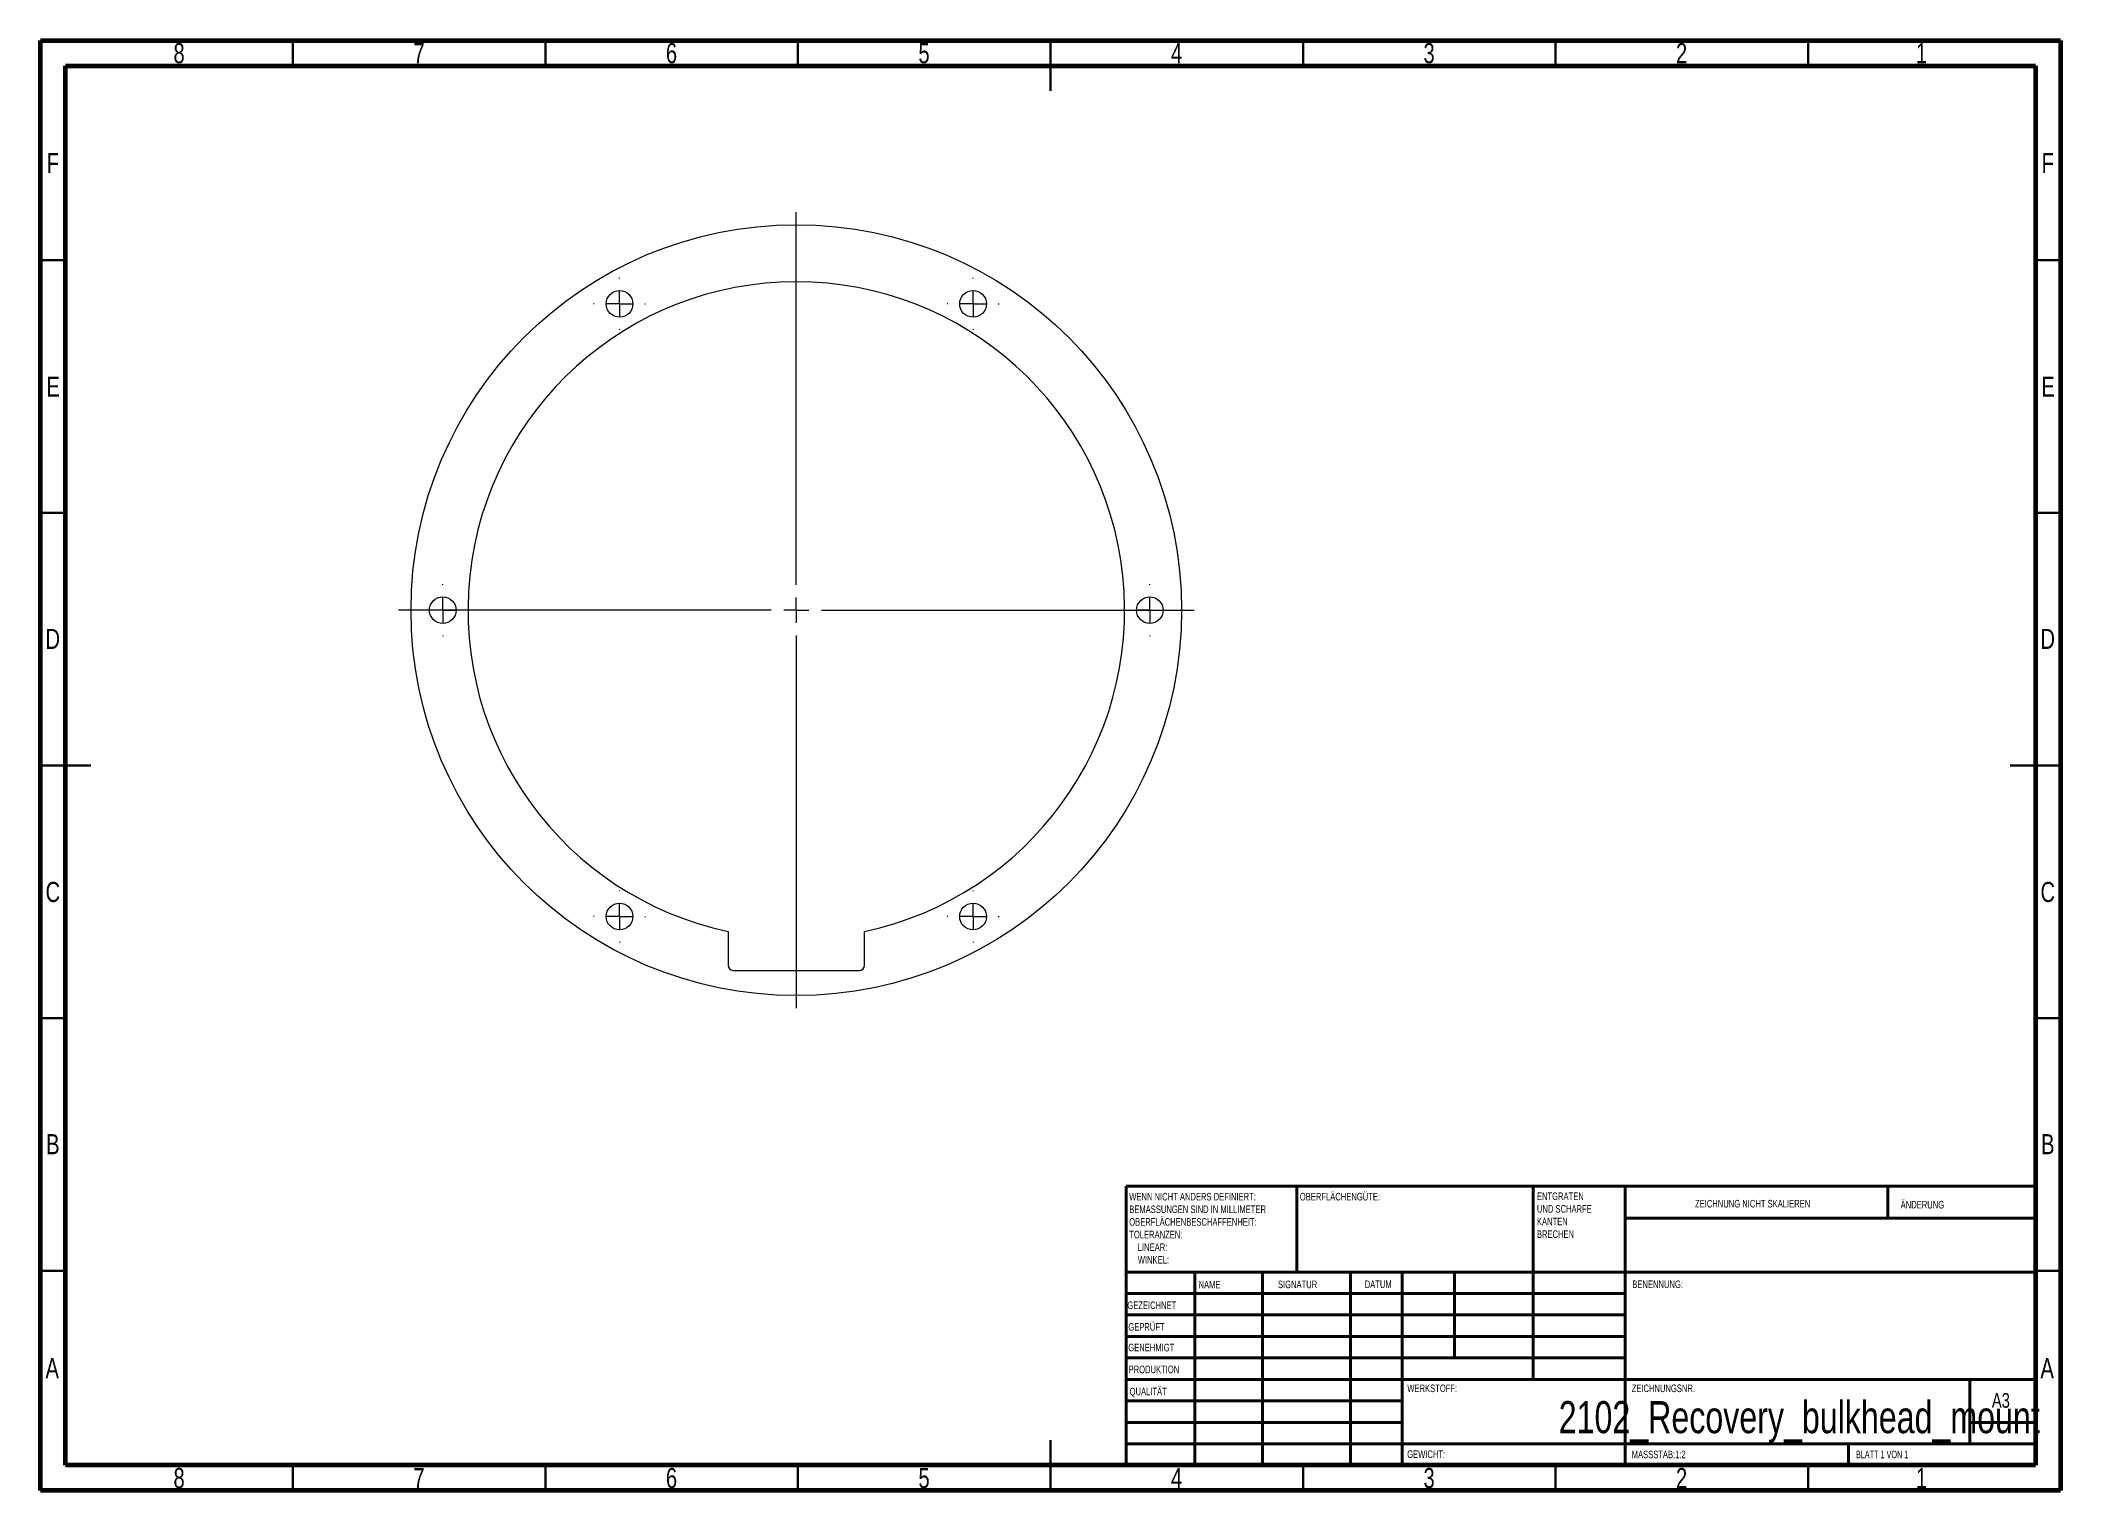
# Model space of a CAD drawing. Header units: millimetres. Extents: x 15 to 415, y 5 to 292.
import ezdxf

# ---------------------------------------------------------------- set-up
doc = ezdxf.new("R2010")
doc.units = ezdxf.units.MM
doc.styles.add('SLDTEXTSTYLE0', font='TXT', dxfattribs={"width": 0.75})
doc.styles.add('SLDTEXTSTYLE1', font='TXT', dxfattribs={"width": 0.692308})

# ---------------------------------------------------------------- blocks, each defined once
blk = doc.blocks.new('SW_NOTE_0')
at = {"color": 0, "linetype": 'Continuous', "lineweight": 0, "char_height": 1.5, "attachment_point": 1, "style": 'SLDTEXTSTYLE0'}
for s, insert in [('ENTGRATEN', (0, 1.93)), ('UND SCHARFE', (0, -0.57)), ('KANTEN', (0, -3.07)), ('BRECHEN', (0, -5.57))]:
    blk.add_mtext(s, dxfattribs=dict(at, insert=insert))
blk = doc.blocks.new('SW_NOTE_1')
at = {"color": 0, "linetype": 'Continuous', "lineweight": 0, "char_height": 1.5, "attachment_point": 1, "style": 'SLDTEXTSTYLE0'}
for s, insert in [('WENN NICHT ANDERS DEFINIERT:', (0, 1.93)), ('OBERFLÄCHENBESCHAFFENHEIT:', (0, -3.07)), ('BEMASSUNGEN SIND IN MILLIMETER', (0, -0.57)), ('TOLERANZEN:', (0, -5.57)), ('WINKEL:', (1.69, -10.57)), ('LINEAR:', (1.69, -8.07))]:
    blk.add_mtext(s, dxfattribs=dict(at, insert=insert))
blk = doc.blocks.new('SW_CENTERMARKSYMBOL_0')
at = {"color": 0, "linetype": 'Continuous', "lineweight": 0}
for p, q in [((0, 5), (0, 5.15)), ((-5, 0), (-5.15, 0)), ((0, 0), (-2.5, 0)), ((0, 0), (0, 2.5)), ((0, 0), (0, -2.5)), ((0, 0), (2.5, 0)), ((5, 0), (5.15, 0)), ((0, -5), (0, -5.15))]:
    blk.add_line(p, q, dxfattribs=at)
blk = doc.blocks.new('SW_CENTERMARKSYMBOL_1')
at = {"color": 0, "linetype": 'Continuous', "lineweight": 0}
for p, q in [((0, 5), (0, 5.15)), ((-5, 0), (-5.15, 0)), ((0, 0), (-2.5, 0)), ((0, 0), (0, 2.5)), ((0, 0), (0, -2.5)), ((0, 0), (2.5, 0)), ((5, 0), (5.15, 0)), ((0, -5), (0, -5.15))]:
    blk.add_line(p, q, dxfattribs=at)
blk = doc.blocks.new('SW_CENTERMARKSYMBOL_2')
at = {"color": 0, "linetype": 'Continuous', "lineweight": 0}
for p, q in [((0, 5), (0, 5.15)), ((-5, 0), (-5.15, 0)), ((0, 0), (-2.5, 0)), ((0, 0), (0, 2.5)), ((0, 0), (0, -2.5)), ((0, 0), (2.5, 0)), ((5, 0), (5.15, 0)), ((0, -5), (0, -5.15))]:
    blk.add_line(p, q, dxfattribs=at)
blk = doc.blocks.new('SW_CENTERMARKSYMBOL_3')
at = {"color": 0, "linetype": 'Continuous', "lineweight": 0}
for p, q in [((0, 5), (0, 5.15)), ((-5, 0), (-5.15, 0)), ((0, 0), (-2.5, 0)), ((0, 0), (0, 2.5)), ((0, 0), (0, -2.5)), ((0, 0), (2.5, 0)), ((5, 0), (5.15, 0)), ((0, -5), (0, -5.15))]:
    blk.add_line(p, q, dxfattribs=at)
blk = doc.blocks.new('SW_CENTERMARKSYMBOL_4')
at = {"color": 0, "linetype": 'Continuous', "lineweight": 0}
for p, q in [((0, 5), (0, 5.15)), ((-5, 0), (-5.15, 0)), ((0, 0), (-2.5, 0)), ((0, 0), (0, 2.5)), ((0, 0), (0, -2.5)), ((0, 0), (2.5, 0)), ((5, 0), (5.15, 0)), ((0, -5), (0, -5.15))]:
    blk.add_line(p, q, dxfattribs=at)
blk = doc.blocks.new('SW_CENTERMARKSYMBOL_5')
at = {"color": 0, "linetype": 'Continuous', "lineweight": 0}
for p, q in [((0, 5), (0, 5.15)), ((-5, 0), (-5.15, 0)), ((0, 0), (-2.5, 0)), ((0, 0), (0, 2.5)), ((0, 0), (0, -2.5)), ((0, 0), (2.5, 0)), ((5, 0), (5.15, 0)), ((0, -5), (0, -5.15))]:
    blk.add_line(p, q, dxfattribs=at)
blk = doc.blocks.new('SW_CENTERMARKSYMBOL_6')
at = {"color": 0, "linetype": 'Continuous', "lineweight": 0}
for p, q in [((0, 5), (0, 78.79)), ((-5, 0), (-78.79, 0)), ((0, 0), (-2.5, 0)), ((0, 0), (0, 2.5)), ((0, 0), (0, -2.5)), ((0, 0), (2.5, 0)), ((5, 0), (78.79, 0)), ((0, -5), (0, -78.79))]:
    blk.add_line(p, q, dxfattribs=at)

msp = doc.modelspace()

# ---------------------------------------------------------------- linework, layer by layer
at = {"color": 7, "linetype": 'Continuous', "lineweight": 60}
for p, q in [((15, 5), (15, 292)), ((15, 292), (415, 292)), ((415, 292), (415, 5)), ((20, 10), (20, 287)), ((20, 287), (410, 287)), ((410, 287), (410, 10)), ((410, 10), (20, 10)), ((415, 5), (15, 5))]:
    msp.add_line(p, q, dxfattribs=at)
at = {"color": 7, "linetype": 'Continuous', "lineweight": 30}
for p, q in [((65, 287), (65, 292)), ((115, 287), (115, 292)), ((165, 287), (165, 292)), ((215, 292), (215, 282)), ((215, 287), (215, 292)), ((265, 287), (265, 292)), ((315, 287), (315, 292)), ((365, 287), (365, 292)), ((20, 248.5), (15, 248.5)), ((410, 248.5), (415, 248.5)), ((20, 198.5), (15, 198.5)), ((410, 198.5), (415, 198.5)), ((15, 148.5), (25, 148.5)), ((20, 148.5), (15, 148.5)), ((415, 148.5), (405, 148.5)), ((410, 148.5), (415, 148.5)), ((20, 98.5), (15, 98.5)), ((410, 98.5), (415, 98.5)), ((20, 48.5), (15, 48.5)), ((410, 48.5), (415, 48.5)), ((215, 5), (215, 15)), ((65, 10), (65, 5)), ((115, 10), (115, 5)), ((165, 10), (165, 5)), ((215, 10), (215, 5)), ((265, 10), (265, 5)), ((315, 10), (315, 5)), ((365, 10), (365, 5))]:
    msp.add_line(p, q, dxfattribs=at)
at = {"color": 7, "linetype": 'Continuous', "lineweight": 15}
for p, q in [((151.17, 115.65), (151.17, 108.95)), ((178.17, 108.95), (178.17, 115.65)), ((152.17, 107.95), (177.17, 107.95))]:
    msp.add_line(p, q, dxfattribs=at)
at = {"color": 7, "linetype": 'Continuous', "lineweight": 40}
for p, q in [((230, 65.25), (410, 65.25)), ((230, 65.25), (230, 10)), ((263.8, 48.25), (263.8, 65.25)), ((310.6, 65.25), (310.6, 27)), ((328.8, 65.25), (328.8, 10)), ((380.8, 58.88), (380.8, 65.25)), ((410, 58.88), (328.8, 58.88)), ((410, 48.25), (230, 48.25)), ((243.6, 48.25), (243.6, 10)), ((256.99, 48.25), (256.99, 10)), ((274.4, 48.25), (274.4, 10)), ((284.6, 10), (284.6, 48.25)), ((295, 31.25), (295, 48.25)), ((328.8, 44), (230, 44)), ((328.8, 39.75), (230, 39.75)), ((328.8, 35.5), (230, 35.5)), ((328.8, 31.25), (230, 31.25)), ((284.6, 27), (230, 27)), ((284.6, 27), (410, 27)), ((397, 14.25), (397, 27)), ((284.6, 22.75), (230, 22.75)), ((284.6, 18.5), (230, 18.5)), ((410, 18.5), (397, 18.5)), ((230, 14.25), (410, 14.25)), ((373, 10), (373, 14.25))]:
    msp.add_line(p, q, dxfattribs=at)
at = {"color": 7, "linetype": 'Continuous', "lineweight": 15}
for centre, radius in [((164.67, 179.24), 76.29), ((129.67, 239.86), 2.65), ((199.67, 239.86), 2.65), ((94.67, 179.24), 2.65), ((234.67, 179.24), 2.65), ((129.67, 118.61), 2.65), ((199.67, 118.61), 2.65)]:
    msp.add_circle(centre, radius, dxfattribs=at)
for centre, radius, start, end in [((164.67, 179.24), 65, 281.9871, 258.0129), ((152.17, 108.95), 1, 180, 270), ((177.17, 108.95), 1, 270, 0)]:
    msp.add_arc(centre, radius, start, end, dxfattribs=at)

# ---------------------------------------------------------------- block references
at = {"color": 7, "linetype": 'Continuous', "lineweight": 0}
for name, p in [('SW_CENTERMARKSYMBOL_6', (164.67, 179.24)), ('SW_CENTERMARKSYMBOL_3', (129.67, 239.86)), ('SW_CENTERMARKSYMBOL_4', (199.67, 239.86)), ('SW_CENTERMARKSYMBOL_2', (94.67, 179.24)), ('SW_CENTERMARKSYMBOL_5', (234.67, 179.24)), ('SW_CENTERMARKSYMBOL_1', (129.67, 118.61)), ('SW_CENTERMARKSYMBOL_0', (199.67, 118.61)), ('SW_NOTE_0', (311.31, 62.07)), ('SW_NOTE_1', (230.59, 61.99))]:
    msp.add_blockref(name, p, dxfattribs=at)

# ---------------------------------------------------------------- texts
for s, insert, char_height, attachment_point, style in [('8', (42.46, 291.46), 3.97, 2, 'SLDTEXTSTYLE0'), ('7', (89.96, 291.46), 3.97, 2, 'SLDTEXTSTYLE0'), ('6', (139.96, 291.46), 3.97, 2, 'SLDTEXTSTYLE0'), ('5', (189.96, 291.46), 3.97, 2, 'SLDTEXTSTYLE0'), ('4', (239.96, 291.46), 3.97, 2, 'SLDTEXTSTYLE0'), ('3', (289.96, 291.46), 3.97, 2, 'SLDTEXTSTYLE0'), ('2', (339.96, 291.46), 3.97, 2, 'SLDTEXTSTYLE0'), ('1', (387.46, 291.46), 3.97, 2, 'SLDTEXTSTYLE0'), ('F', (17.46, 269.71), 3.97, 2, 'SLDTEXTSTYLE0'), ('F', (412.46, 269.71), 3.97, 2, 'SLDTEXTSTYLE0'), ('E', (17.51, 225.46), 3.97, 2, 'SLDTEXTSTYLE0'), ('E', (412.51, 225.46), 3.97, 2, 'SLDTEXTSTYLE0'), ('D', (17.45, 175.54), 3.97, 2, 'SLDTEXTSTYLE0'), ('D', (412.45, 175.54), 3.97, 2, 'SLDTEXTSTYLE0'), ('C', (17.46, 125.46), 3.97, 2, 'SLDTEXTSTYLE0'), ('C', (412.46, 125.46), 3.97, 2, 'SLDTEXTSTYLE0'), ('B', (17.47, 75.54), 3.97, 2, 'SLDTEXTSTYLE0'), ('B', (412.47, 75.54), 3.97, 2, 'SLDTEXTSTYLE0'), ('OBERFLÄCHENGÜTE:', (264.37, 63.92), 1.5, 1, 'SLDTEXTSTYLE0'), ('ZEICHNUNG NICHT SKALIEREN', (342.61, 62.53), 1.5, 1, 'SLDTEXTSTYLE0'), ('ÄNDERUNG', (383.33, 62.33), 1.5, 1, 'SLDTEXTSTYLE0'), ('NAME', (244.32, 46.5), 1.5, 1, 'SLDTEXTSTYLE0'), ('SIGNATUR', (260.03, 46.56), 1.5, 1, 'SLDTEXTSTYLE0'), ('DATUM', (277.21, 46.58), 1.5, 1, 'SLDTEXTSTYLE0'), ('BENENNUNG:', (330.2, 46.58), 1.5, 1, 'SLDTEXTSTYLE0'), ('GEZEICHNET', (230.21, 42.43), 1.5, 1, 'SLDTEXTSTYLE0'), ('GEPRÜFT', (230.41, 38.15), 1.5, 1, 'SLDTEXTSTYLE0'), ('GENEHMIGT', (230.4, 34.06), 1.5, 1, 'SLDTEXTSTYLE0'), ('A', (17.34, 31.21), 3.97, 2, 'SLDTEXTSTYLE0'), ('PRODUKTION', (230.46, 29.73), 1.5, 1, 'SLDTEXTSTYLE0'), ('A', (412.34, 31.21), 3.97, 2, 'SLDTEXTSTYLE0'), ('QUALITÄT', (230.67, 25.35), 1.5, 1, 'SLDTEXTSTYLE0'), ('WERKSTOFF:', (285.65, 25.99), 1.5, 1, 'SLDTEXTSTYLE0'), ('ZEICHNUNGSNR.', (330.07, 25.99), 1.5, 1, 'SLDTEXTSTYLE0'), ('A3', (401.39, 24.3), 2.91, 1, 'SLDTEXTSTYLE0'), ('2102_Recovery_bulkhead_mount', (363.25, 22.71), 6.35, 2, 'SLDTEXTSTYLE0'), ('GEWICHT:', (285.62, 12.95), 1.499, 1, 'SLDTEXTSTYLE0'), ('MASSSTAB:1:2', (330.07, 12.9), 1.5, 1, 'SLDTEXTSTYLE0'), ('BLATT 1 VON 1', (374.48, 12.9), 1.5, 1, 'SLDTEXTSTYLE1'), ('8', (42.46, 9.46), 3.97, 2, 'SLDTEXTSTYLE0'), ('7', (89.96, 9.46), 3.97, 2, 'SLDTEXTSTYLE0'), ('6', (139.96, 9.46), 3.97, 2, 'SLDTEXTSTYLE0'), ('5', (189.96, 9.46), 3.97, 2, 'SLDTEXTSTYLE0'), ('4', (239.96, 9.46), 3.97, 2, 'SLDTEXTSTYLE0'), ('3', (289.96, 9.46), 3.97, 2, 'SLDTEXTSTYLE0'), ('2', (339.96, 9.46), 3.97, 2, 'SLDTEXTSTYLE0'), ('1', (387.46, 9.46), 3.97, 2, 'SLDTEXTSTYLE0')]:
    msp.add_mtext(s, dxfattribs=dict(at, insert=insert, char_height=char_height, attachment_point=attachment_point, style=style))

doc.saveas('drawing.dxf')
